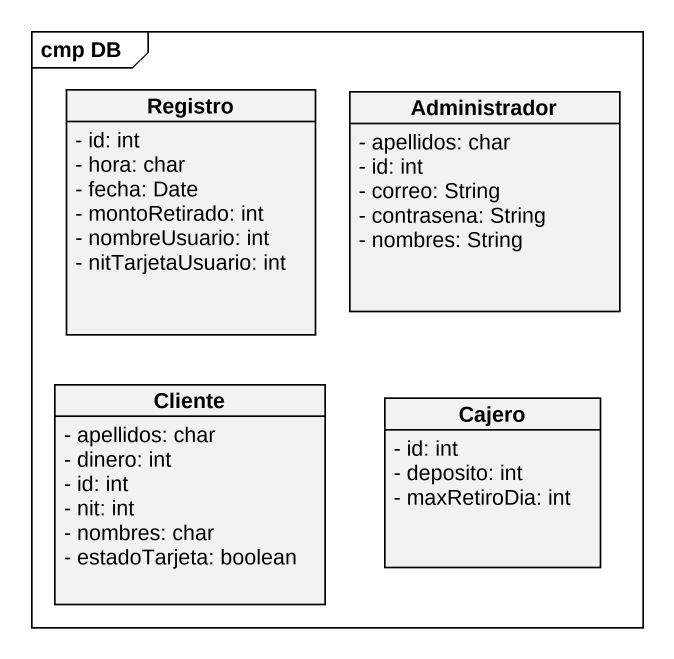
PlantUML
@startuml
mainframe cmp DB
hide circle
hide empty members
skinparam classAttributeIconSize 0
class Registro {
  - id: int
  - hora: char
  - fecha: Date
  - montoRetirado: int
  - nombreUsuario: int
  - nitTarjetaUsuario: int
}
class Administrador {
  - apellidos: char
  - id: int
  - correo: String
  - contrasena: String
  - nombres: String
}
class Cliente {
  - apellidos: char
  - dinero: int
  - id: int
  - nit: int
  - nombres: char
  - estadoTarjeta: boolean
}
class Cajero {
  - id: int
  - deposito: int
  - maxRetiroDia: int
}
@enduml
